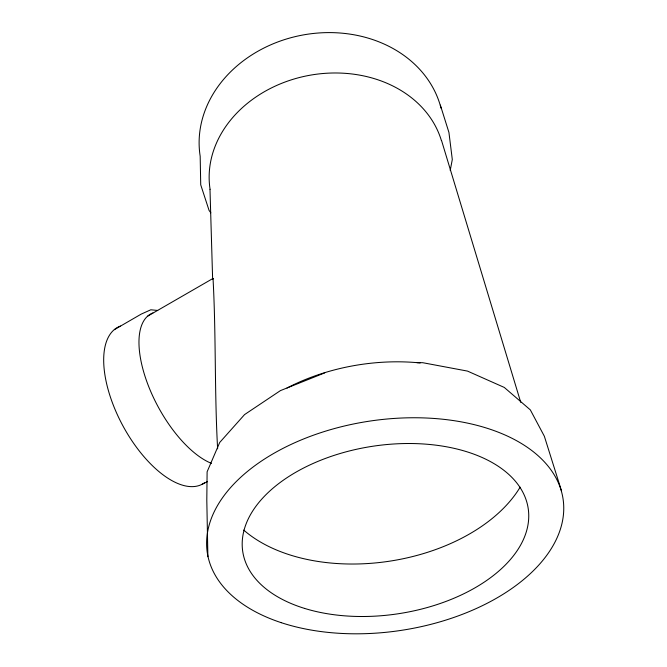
<?xml version="1.0" encoding="UTF-8"?>
<svg xmlns="http://www.w3.org/2000/svg" width="667" height="667" viewBox="0 0 667 667"><rect width="100%" height="100%" fill="white"/><g stroke="black" fill="none" stroke-linecap="round" stroke-linejoin="round"><path stroke-width="1" d="M450.208 170.444L452.301 159.513L448.933 132.45L440.345 105.111M147.799 316.083L213.031 278.439L212.64 279.456L209.988 189.303M114.34 329.673L141.196 314.115L150.809 309.788L157.72 310.455M201.934 484.375L207.454 481.599M324.704 372.895L280.432 390.612L244.564 414.591L219.71 442.479L207.112 471.811L206.803 500.3L207.887 556.703M417.017 362.656L422.703 362.698L467.517 371.102L504.269 387.427L530.323 409.88L544.355 436.26L561.531 490.954M210.814 212.84L209.063 210.388L200.725 184.809L200.175 156.236A122.87 102.835 -10.4 0 1 300.642 35.434A122.87 102.835 -10.4 0 1 441.037 108.162M441.546 140.52L520.735 402.343M213.031 278.439C216.116 335.159 214.449 392.071 217.625 448.808M211.497 463.39A85.176 37.786 61.6 0 1 148.416 385.851A85.176 37.786 61.6 0 1 152.876 312.948M520.127 487.185A158.037 99.375 -8.7 0 1 390.187 561.089A158.037 99.375 -8.7 0 1 243.722 530.082M287.018 388.011A158.037 99.375 -8.7 0 1 420.16 362.948M210.072 189.295A118.426 96.582 -10.1 0 1 305.519 76.096A118.426 96.582 -10.1 0 1 441.396 140.57M204.511 482.816A89.111 42.246 61.6 0 1 122.62 425.304A89.111 42.246 61.6 0 1 120.435 326.088M304.586 608.412A144.347 84.717 -8.6 0 0 528.331 522.494A144.347 84.717 -8.6 0 0 323.437 459.179A144.347 84.717 -8.6 0 0 304.586 608.412M281.216 622.661A179.907 105.82 -8.6 0 0 562.898 518.768A179.907 105.82 -8.6 0 0 311.356 435.96A179.907 105.82 -8.6 0 0 281.216 622.661"/></g></svg>
